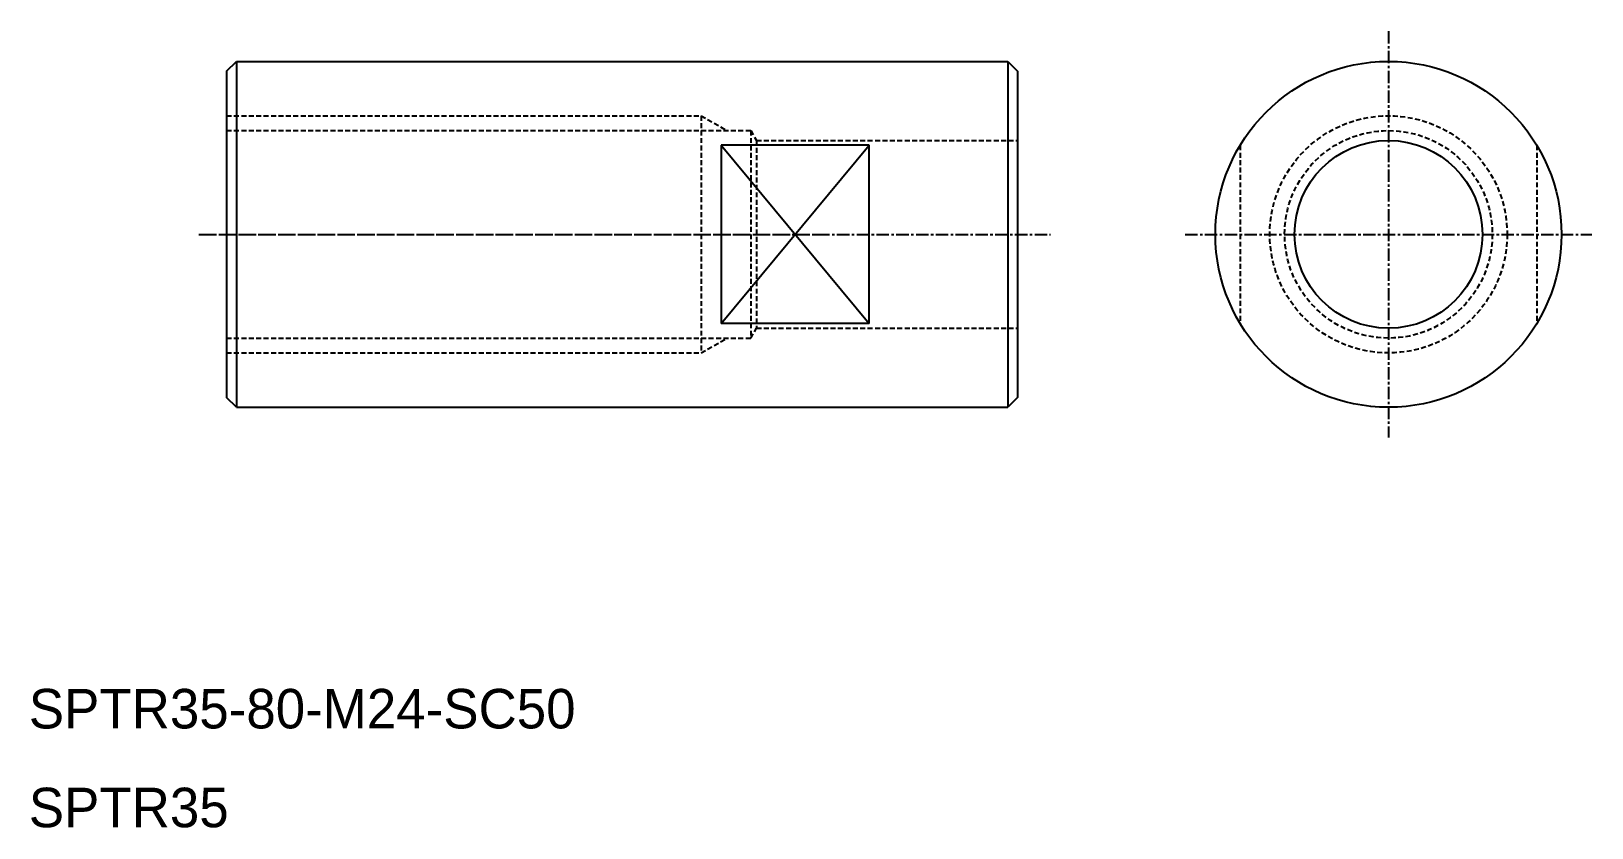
# Model space of a CAD drawing. Extents: x 10 to 168, y 10 to 91.
import ezdxf

# ---------------------------------------------------------------- set-up
doc = ezdxf.new("R2010")
doc.units = 0
doc.linetypes.add('CENTER', pattern=[2, 1.25, -0.25, 0.25, -0.25])
doc.linetypes.add('DASHED', pattern=[0.75, 0.5, -0.25])
doc.layers.get('0').update_dxf_attribs({"linetype": 'CONTINUOUS'})
doc.layers.add('CENTER', color=1, linetype='CENTER')

msp = doc.modelspace()

# ---------------------------------------------------------------- linework, layer by layer
at = {"color": 7, "linetype": 'CONTINUOUS'}
for p, q in [((30, 86.5), (31, 87.5)), ((31, 87.5), (109, 87.5)), ((31, 87.5), (31, 52.5)), ((50.5, 87.5), (50.5, 87.5)), ((70, 87.5), (70, 87.5)), ((109, 87.5), (109, 52.5)), ((109, 87.5), (110, 86.5)), ((30, 86.5), (30, 53.5)), ((110, 86.5), (110, 53.5)), ((30, 82), (30, 58)), ((95, 79.01), (80, 79.01)), ((80, 79.01), (80, 60.99)), ((95, 60.99), (95, 79.01)), ((95, 60.99), (80, 60.99)), ((31, 52.5), (30, 53.5)), ((31, 52.5), (109, 52.5)), ((110, 53.5), (109, 52.5))]:
    msp.add_line(p, q, dxfattribs=at)
at = {"color": 3, "linetype": 'DASHED'}
for p, q in [((30, 82), (78, 82)), ((30, 80.5), (83, 80.5)), ((78, 82), (78, 58)), ((78, 82), (80.6, 80.5)), ((83, 80.5), (83, 59.5)), ((83, 80.5), (83.58, 79.5)), ((83.58, 79.5), (110, 79.5)), ((83.58, 79.5), (83.58, 60.5)), ((132.5, 79.01), (132.5, 60.99)), ((162.5, 79.01), (162.5, 60.99)), ((83, 59.5), (83.58, 60.5)), ((83.58, 60.5), (110, 60.5)), ((30, 59.5), (83, 59.5)), ((78, 58), (80.6, 59.5)), ((30, 58), (78, 58))]:
    msp.add_line(p, q, dxfattribs=at)
at = {"color": 3, "linetype": 'CONTINUOUS'}
for p, q in [((80, 60.99), (95, 79.01)), ((80, 79.01), (95, 60.99))]:
    msp.add_line(p, q, dxfattribs=at)
at = {"color": 7, "linetype": 'CONTINUOUS'}
for radius in [17.5, 9.5]:
    msp.add_circle((147.5, 70), radius, dxfattribs=at)
at = {"color": 3, "linetype": 'DASHED'}
for radius in [12, 10.5]:
    msp.add_circle((147.5, 70), radius, dxfattribs=at)
at = {"layer": 'CENTER', "color": 1, "linetype": 'CENTER'}
for p, q in [((147.5, 90.56), (147.5, 49.44)), ((27.21, 70), (90.41, 70)), ((27.73, 70), (113.32, 70)), ((126.94, 70), (168.06, 70))]:
    msp.add_line(p, q, dxfattribs=at)

# ---------------------------------------------------------------- texts
at = {"color": 7, "linetype": 'CONTINUOUS'}
for s, p in [('SPTR35-80-M24-SC50', (10, 20)), ('SPTR35', (10, 10))]:
    msp.add_text(s, height=4, dxfattribs=at).set_placement(p)

doc.saveas('drawing.dxf')
